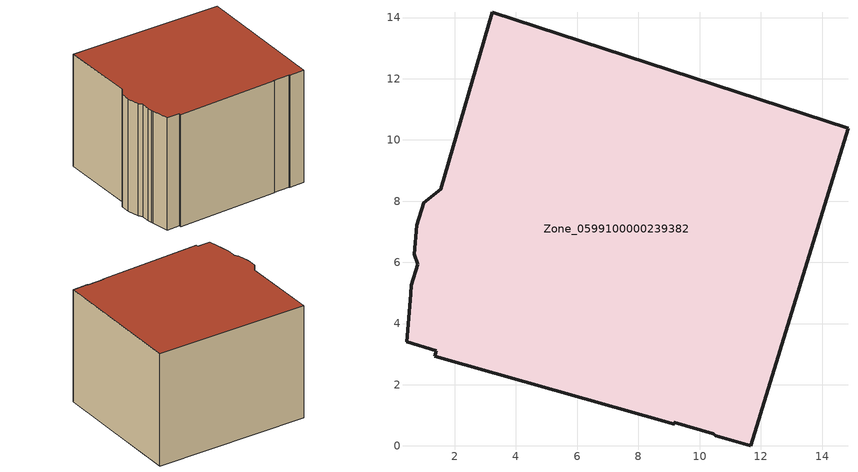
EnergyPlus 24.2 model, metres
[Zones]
Zone_0599100000239382
 floor ground (C_G): 0.67,6.27 0.75,7.21 0.98,7.95 1.54,8.39 3.23,14.18 14.85,10.39 11.67,0 10.52,0.33 10.45,0.4 9.16,0.78 9.18,0.71 1.34,2.94 1.4,3.11 0.42,3.41 0.54,4.76 0.56,4.98 0.58,5.26 0.79,5.94 z0
 wall outside (C_F): 14.85,10.39 3.23,14.18 1.54,8.39 0.98,7.95 0.75,7.21 0.67,6.27 0.79,5.94 0.58,5.26 0.56,4.98 0.54,4.76 0.42,3.41 1.4,3.11 1.34,2.94 9.18,0.71 9.16,0.78 10.45,0.4 10.52,0.33 11.67,0 14.85,10.39 z0:9.22
 roof outside (C_R): 0.75,7.21 0.67,6.27 0.79,5.94 0.58,5.26 0.56,4.98 0.54,4.76 0.42,3.41 1.4,3.11 1.34,2.94 9.18,0.71 9.16,0.78 10.45,0.4 10.52,0.33 11.67,0 14.85,10.39 3.23,14.18 1.54,8.39 0.98,7.95 z9.22
[BUILDING]
Pand.0599100000239382: North Axis=0; Terrain=City; Loads Convergence Tolerance Value=0.04; Temperature Convergence Tolerance Value=0.4; Solar Distribution=FullExterior; Maximum Number of Warmup Days=25; Minimum Number of Warmup Days=1
[Site:Location]
Rotterdam.The.Hague.AP_ZH_NLD Design_Conditions: Latitude=51.96; Longitude=4.45; Time Zone=1; Elevation=-4.5
[SITE:GROUNDTEMPERATURE:BUILDINGSURFACE]
18, 18, 18, 18, 18, 18, 18, 18, 18, 18, 18, 18
[MATERIAL] Thermal Absorptance=0.9; Solar Absorptance=0.7; Visible Absorptance=0.7
Name | Roughness | Thickness | Conductivity | Density | Specific Heat
G.TC.1946 | MediumSmooth | 0.15 | 1 | 540 | 1210
F.TC.1946 | Rough | 0.3 | 0.857143 | 1920 | 840
R.TC.1946 | MediumRough | 0.2 | 0.909091 | 1500 | 1000
[CONSTRUCTION]
C_G: G.TC.1946
C_F: F.TC.1946
C_R: R.TC.1946
[ZONE]
Zone_0599100000239382: Type=1; Multiplier=1; Ceiling Height=Autocalculate; Volume=Autocalculate; Floor Area=autocalculate; Part of Total Floor Area=Yes
[ZONEINFILTRATION:DESIGNFLOWRATE]
Infil_Zone_0599100000239382: Zone or ZoneList or Space or SpaceList=Zone_0599100000239382; Schedule=AlwaysOn; Design Flow Rate Calculation Method=Flow/Area; Flow Rate per Floor Area=0.003; Constant Term Coefficient=1; Temperature Term Coefficient=0; Velocity Term Coefficient=0; Velocity Squared Term Coefficient=0
[HVACTEMPLATE:ZONE:IDEALLOADSAIRSYSTEM]
Zone_0599100000239382: Maximum Heating Supply Air Temperature=50; Minimum Cooling Supply Air Temperature=13; Maximum Heating Supply Air Humidity Ratio=0.0156; Minimum Cooling Supply Air Humidity Ratio=0.0077; Heating Limit=NoLimit; Cooling Limit=NoLimit; Dehumidification Control Type=ConstantSensibleHeatRatio; Cooling Sensible Heat Ratio=0.7; Dehumidification Setpoint=60; Humidification Control Type=None; Humidification Setpoint=30; Outdoor Air Method=None; Outdoor Air Flow Rate per Person=0.00944; Outdoor Air Flow Rate per Zone Floor Area=0; Outdoor Air Flow Rate per Zone=0; Demand Controlled Ventilation Type=None; Outdoor Air Economizer Type=NoEconomizer; Heat Recovery Type=None; Sensible Heat Recovery Effectiveness=0.7; Latent Heat Recovery Effectiveness=0.65
[ZONECONTROL:THERMOSTAT]
ThermostatControl_Zone_0599100000239382: Zone or ZoneList=Zone_0599100000239382; Control Type Schedule=DualSetpointControlType; Control 1=Thermostat_Zone_0599100000239382; Temperature Difference Between Cutout And Setpoint=0
[THERMOSTATSETPOINT:DUALSETPOINT]
Thermostat_Zone_0599100000239382: Heating Setpoint Temperature Schedule=HeatingSetpoint_Zone_0599100000239382; Cooling Setpoint Temperature Schedule=CoolingSetpoint_Zone_0599100000239382
[SCHEDULE:COMPACT]
HeatingSetpoint_Zone_0599100000239382: Through: 12/31, For: AllDays, Until: 24:00, 21
CoolingSetpoint_Zone_0599100000239382: Through: 12/31, For: AllDays, Until: 24:00, 24
DualSetpointControlType: Through: 12/31, For: AllDays, Until: 24:00, 4
AlwaysOn: Through: 12/31, For: AllDays, Until: 24:00, 1
